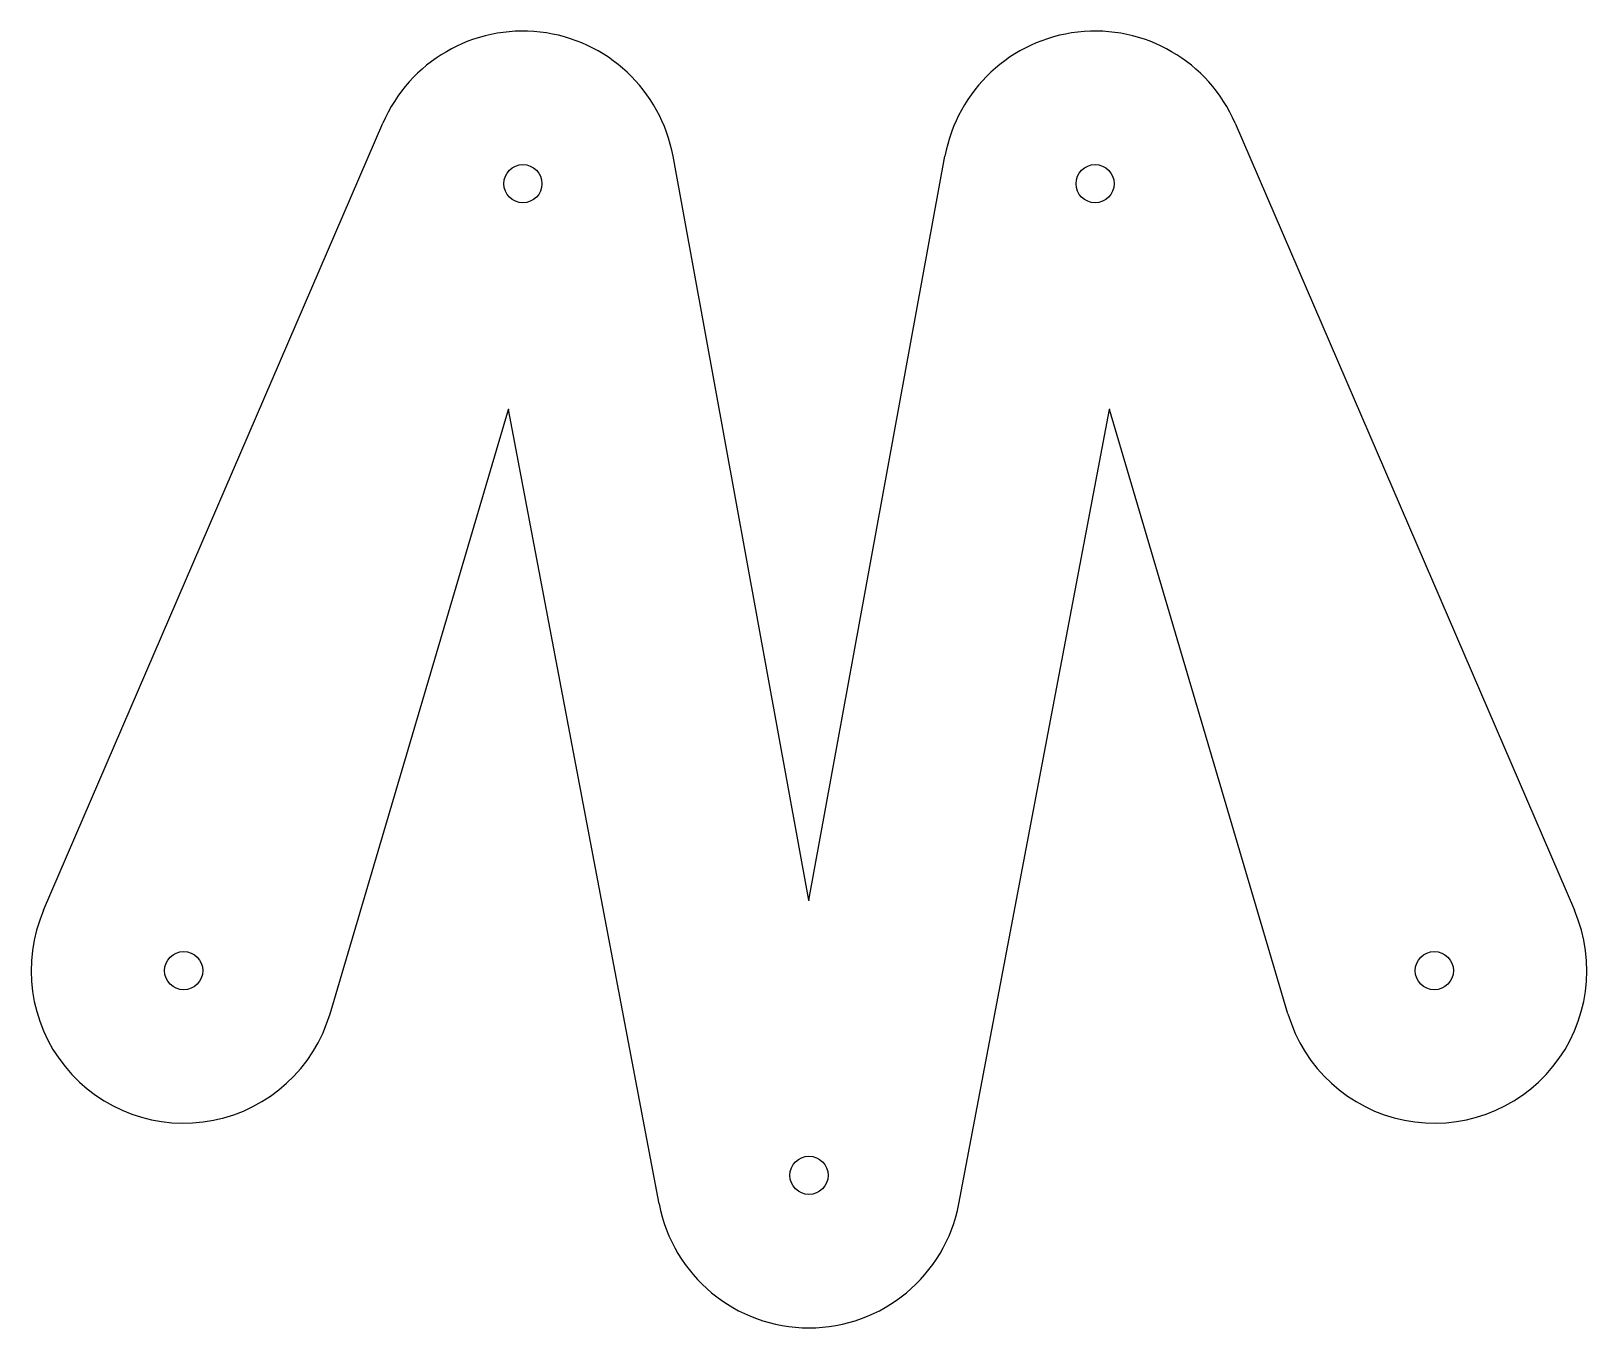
# Model space of a CAD drawing. Header units: centimetres. Extents: x -2.04 to 2.04, y -0.4 to 3.
import ezdxf

# ---------------------------------------------------------------- set-up
doc = ezdxf.new("R2010")
doc.units = ezdxf.units.CM
doc.header["$MEASUREMENT"] = 0
doc.layers.add('Index MCPP Ligament  D.stp v2 v5_Index MCPP Ligament  D.stp v2_0', color=7, linetype='Continuous')

msp = doc.modelspace()

# ---------------------------------------------------------------- linework, layer by layer
at = {"layer": 'Index MCPP Ligament  D.stp v2 v5_Index MCPP Ligament  D.stp v2_0'}
for p, q in [((-2.0066, 0.6949), (-1.1173, 2.7583)), ((1.1173, 2.7583), (2.0066, 0.6949)), ((0, 0.7216), (-0.3565, 2.6719)), ((0, 0.7216), (0.3565, 2.6719)), ((-1.2557, 0.4233), (-0.7874, 2.008)), ((-0.393, -0.0744), (-0.7874, 2.008)), ((0.393, -0.0744), (0.7874, 2.008)), ((1.2557, 0.4233), (0.7874, 2.008))]:
    msp.add_line(p, q, dxfattribs=at)
for centre in [(-0.75, 2.6), (0.75, 2.6), (-1.6393, 0.5366), (1.6393, 0.5366), (0, 0)]:
    msp.add_circle(centre, 0.05, dxfattribs=at)
for centre, start, end in [((-0.75, 2.6), 10.3593, 156.6854), ((0.75, 2.6), 23.3146, 169.6407), ((-1.6393, 0.5366), 156.6854, 343.5374), ((1.6393, 0.5366), 196.4626, 23.3146), ((0, 0), 190.7236, 349.2764)]:
    msp.add_arc(centre, 0.4, start, end, dxfattribs=at)
for p in [(-0.7874, 2.008), (0.7874, 2.008), (0, 0.7216)]:
    msp.add_point(p, dxfattribs=at)

doc.saveas('drawing.dxf')
